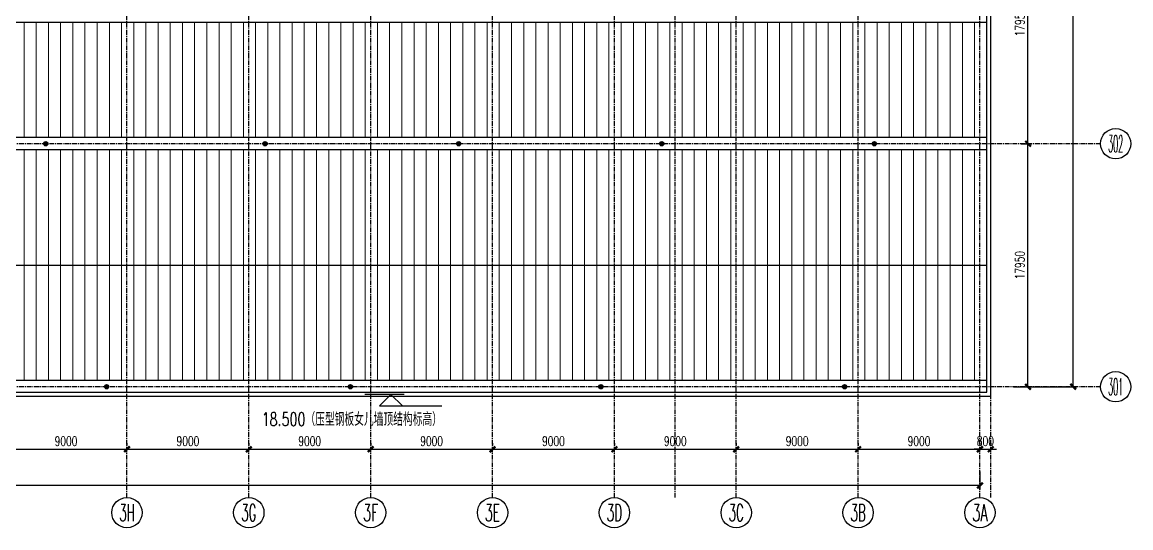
# Model space of a CAD drawing. Extents: x -599358 to 2865263, y -1062760 to 486533.
# Drawn here: x 2225619 to 2307503, y -889970 to -852625 of the extents above; entities that cross this region are included whole.
import ezdxf
from ezdxf.enums import TextEntityAlignment as Align

# ---------------------------------------------------------------- set-up
doc = ezdxf.new("R2010")
doc.units = 0
doc.linetypes.add('CENTER', pattern=[2, 1.25, -0.25, 0.25, -0.25])
for name, color, linetype in [('3符号', 173, 'Continuous'), ('A-LIN-V', 9, 'Continuous'), ('A-SFCE', 30, 'Continuous'), ('DIM', 173, 'Continuous'), ('DOTE', 1, 'CENTER'), ('文本', 4, 'Continuous'), ('虹吸雨水斗', 6, 'Continuous')]:
    doc.layers.add(name, color=color, linetype=linetype)
doc.layers.add('底板111', color=5, linetype='Continuous', lineweight=13)
doc.styles.add('_TCH_AXIS', font='COMPLEX', dxfattribs={"bigfont": 'GBCBIG'})
doc.styles.add('DHTEXT-1', font='romans.shx', dxfattribs={"width": 0.7, "bigfont": 'chinese.shx'})
doc.styles.add('卓越符号', font='ROMANS.shx', dxfattribs={"width": 0.7, "bigfont": 'CHINESE.shx'})
doc.dimstyles.new('ZN280', dxfattribs={"dimscale": 280, "dimtxt": 2.5, "dimasz": 1.5, "dimexe": 1, "dimexo": 2, "dimgap": 0.9, "dimtad": 1, "dimdec": 0, "dimdsep": 46, "dimtxsty": 'DHTEXT-1', "dimblk": 'ARCHTICK', "dimcen": 2.5, "dimclrd": 173, "dimclre": 173, "dimclrt": 7, "dimazin": 2, "dimtfac": 1, "dimtdec": 0, "dimtix": 1, "dimtmove": 2, "dimatfit": 3, "dimfxl": 0, "dimarcsym": 0})

# ---------------------------------------------------------------- blocks, each defined once
blk = doc.blocks.new('卓越-轴号')
blk.add_circle((0, 0), 4)
at = {"color": 0, "style": '_TCH_AXIS', "width": 1.041667, "flags": 8}
blk.add_attdef('A', text='', height=4.48, dxfattribs=at).set_placement((-2, -2.24), (2, -2.24), align=Align.FIT)
blk = doc.blocks.new('*U613')
at = {"ltscale": 10}
blk.add_line((3.48, 0), (-6.85, 0), dxfattribs=at)
blk.add_lwpolyline([(3, -3), (0, 0), (-3, -3), (13.45, -3)])
at = {"color": 0, "style": '卓越符号', "width": 0.7, "flags": 8}
blk.add_attdef('±0.000', text='', height=3.5, dxfattribs=at).set_placement((13.45, -7.85), align=Align.RIGHT)
blk = doc.blocks.new('“奔腾”虹吸雨水斗')
at = {"layer": '虹吸雨水斗', "lineweight": 25}
for p, q in [((946944, 86685), (947028, 86658)), ((947028, 86641), (946944, 86614)), ((947032, 86673), (946946, 86692)), ((946946, 86607), (947032, 86625)), ((946982, 86753), (947040, 86688)), ((947040, 86611), (946982, 86546)), ((947052, 86699), (946987, 86758)), ((946987, 86541), (947052, 86600)), ((947048, 86793), (947066, 86707)), ((947066, 86592), (947048, 86506)), ((947082, 86711), (947055, 86795)), ((947055, 86504), (947082, 86587)), ((947125, 86795), (947098, 86711)), ((947098, 86587), (947125, 86504)), ((947114, 86707), (947132, 86793)), ((947132, 86506), (947114, 86592)), ((947194, 86758), (947128, 86699)), ((947128, 86600), (947194, 86541)), ((947140, 86688), (947199, 86753)), ((947199, 86546), (947140, 86611)), ((947234, 86692), (947148, 86673)), ((947148, 86625), (947234, 86607)), ((947152, 86658), (947236, 86685)), ((947236, 86614), (947152, 86641))]:
    blk.add_line(p, q, dxfattribs=at)
for radius in [150, 47.6]:
    blk.add_circle((947090, 86649), radius, dxfattribs=at)
for centre, start, end in [((947025, 86649), 291.63817, 68.36747), ((947034, 86682), 261.63817, 38.36747), ((947034, 86617), 321.63817, 98.36747), ((947057, 86706), 231.63817, 8.36747), ((947057, 86593), 351.63817, 128.36747), ((947090, 86715), 201.63817, 338.36747), ((947090, 86584), 21.63817, 158.36747), ((947123, 86706), 171.63817, 308.36747), ((947123, 86593), 51.63817, 188.36747), ((947147, 86682), 141.63817, 278.36747), ((947147, 86617), 81.63817, 218.36747), ((947155, 86649), 111.63817, 248.36747)]:
    blk.add_arc(centre, 8.82, start, end, dxfattribs=at)
blk = doc.blocks.new('_ArchTick')
at = {"color": 0, "linetype": 'ByBlock', "const_width": 0.4}
blk.add_lwpolyline([(-0.5, -0.5), (0.5, 0.5)], dxfattribs=at)
blk = doc.blocks.new('*D2051')
at = {"layer": 'Defpoints', "color": 0, "ltscale": 2800, "transparency": 16777216}
for p in [(2224359, -884283), (2233359, -884168), (2233359, -884283)]:
    blk.add_point(p, dxfattribs=at)
at = {"layer": 'DIM', "color": 173, "linetype": 'ByBlock', "lineweight": -2, "ltscale": 2800, "transparency": 16777216}
for p, q in [((2224359, -883723), (2224359, -883888)), ((2224359, -884168), (2233359, -884168)), ((2233359, -883723), (2233359, -883888))]:
    blk.add_line(p, q, dxfattribs=at)
at = {"layer": 'DIM', "color": 173, "lineweight": -2, "ltscale": 2800, "transparency": 16777216, "xscale": 420, "yscale": 420, "zscale": 420, "rotation": 180}
blk.add_blockref('_ArchTick', (2224359, -884168), dxfattribs=at)
at = {"layer": 'DIM', "color": 173, "lineweight": -2, "ltscale": 2800, "transparency": 16777216, "xscale": 420, "yscale": 420, "zscale": 420}
blk.add_blockref('_ArchTick', (2233359, -884168), dxfattribs=at)
at = {"layer": 'DIM', "color": 7, "ltscale": 2800, "transparency": 16777216, "insert": (2228859, -883566), "char_height": 700, "attachment_point": 5, "style": 'DHTEXT-1'}
blk.add_mtext('9000', dxfattribs=at)
blk = doc.blocks.new('*D2052')
at = {"layer": 'Defpoints', "color": 0, "ltscale": 2800, "transparency": 16777216}
for p in [(2233359, -884283), (2242359, -884168), (2242359, -884283)]:
    blk.add_point(p, dxfattribs=at)
at = {"layer": 'DIM', "color": 173, "linetype": 'ByBlock', "lineweight": -2, "ltscale": 2800, "transparency": 16777216}
for p, q in [((2233359, -883723), (2233359, -883888)), ((2233359, -884168), (2242359, -884168)), ((2242359, -883723), (2242359, -883888))]:
    blk.add_line(p, q, dxfattribs=at)
at = {"layer": 'DIM', "color": 173, "lineweight": -2, "ltscale": 2800, "transparency": 16777216, "xscale": 420, "yscale": 420, "zscale": 420, "rotation": 180}
blk.add_blockref('_ArchTick', (2233359, -884168), dxfattribs=at)
at = {"layer": 'DIM', "color": 173, "lineweight": -2, "ltscale": 2800, "transparency": 16777216, "xscale": 420, "yscale": 420, "zscale": 420}
blk.add_blockref('_ArchTick', (2242359, -884168), dxfattribs=at)
at = {"layer": 'DIM', "color": 7, "ltscale": 2800, "transparency": 16777216, "insert": (2237859, -883566), "char_height": 700, "attachment_point": 5, "style": 'DHTEXT-1'}
blk.add_mtext('9000', dxfattribs=at)
blk = doc.blocks.new('*D2053')
at = {"layer": 'Defpoints', "color": 0, "ltscale": 2800, "transparency": 16777216}
for p in [(2242359, -884283), (2251359, -884168), (2251359, -884283)]:
    blk.add_point(p, dxfattribs=at)
at = {"layer": 'DIM', "color": 173, "linetype": 'ByBlock', "lineweight": -2, "ltscale": 2800, "transparency": 16777216}
for p, q in [((2242359, -883723), (2242359, -883888)), ((2242359, -884168), (2251359, -884168)), ((2251359, -883723), (2251359, -883888))]:
    blk.add_line(p, q, dxfattribs=at)
at = {"layer": 'DIM', "color": 173, "lineweight": -2, "ltscale": 2800, "transparency": 16777216, "xscale": 420, "yscale": 420, "zscale": 420, "rotation": 180}
blk.add_blockref('_ArchTick', (2242359, -884168), dxfattribs=at)
at = {"layer": 'DIM', "color": 173, "lineweight": -2, "ltscale": 2800, "transparency": 16777216, "xscale": 420, "yscale": 420, "zscale": 420}
blk.add_blockref('_ArchTick', (2251359, -884168), dxfattribs=at)
at = {"layer": 'DIM', "color": 7, "ltscale": 2800, "transparency": 16777216, "insert": (2246859, -883566), "char_height": 700, "attachment_point": 5, "style": 'DHTEXT-1'}
blk.add_mtext('9000', dxfattribs=at)
blk = doc.blocks.new('*D2054')
at = {"layer": 'Defpoints', "color": 0, "ltscale": 2800, "transparency": 16777216}
for p in [(2251359, -884283), (2260359, -884168), (2260359, -884283)]:
    blk.add_point(p, dxfattribs=at)
at = {"layer": 'DIM', "color": 173, "linetype": 'ByBlock', "lineweight": -2, "ltscale": 2800, "transparency": 16777216}
for p, q in [((2251359, -883723), (2251359, -883888)), ((2251359, -884168), (2260359, -884168)), ((2260359, -883723), (2260359, -883888))]:
    blk.add_line(p, q, dxfattribs=at)
at = {"layer": 'DIM', "color": 173, "lineweight": -2, "ltscale": 2800, "transparency": 16777216, "xscale": 420, "yscale": 420, "zscale": 420, "rotation": 180}
blk.add_blockref('_ArchTick', (2251359, -884168), dxfattribs=at)
at = {"layer": 'DIM', "color": 173, "lineweight": -2, "ltscale": 2800, "transparency": 16777216, "xscale": 420, "yscale": 420, "zscale": 420}
blk.add_blockref('_ArchTick', (2260359, -884168), dxfattribs=at)
at = {"layer": 'DIM', "color": 7, "ltscale": 2800, "transparency": 16777216, "insert": (2255859, -883566), "char_height": 700, "attachment_point": 5, "style": 'DHTEXT-1'}
blk.add_mtext('9000', dxfattribs=at)
blk = doc.blocks.new('*D2055')
at = {"layer": 'Defpoints', "color": 0, "ltscale": 2800, "transparency": 16777216}
for p in [(2260359, -884283), (2269359, -884168), (2269359, -884283)]:
    blk.add_point(p, dxfattribs=at)
at = {"layer": 'DIM', "color": 173, "linetype": 'ByBlock', "lineweight": -2, "ltscale": 2800, "transparency": 16777216}
for p, q in [((2260359, -883723), (2260359, -883888)), ((2260359, -884168), (2269359, -884168)), ((2269359, -883723), (2269359, -883888))]:
    blk.add_line(p, q, dxfattribs=at)
at = {"layer": 'DIM', "color": 173, "lineweight": -2, "ltscale": 2800, "transparency": 16777216, "xscale": 420, "yscale": 420, "zscale": 420, "rotation": 180}
blk.add_blockref('_ArchTick', (2260359, -884168), dxfattribs=at)
at = {"layer": 'DIM', "color": 173, "lineweight": -2, "ltscale": 2800, "transparency": 16777216, "xscale": 420, "yscale": 420, "zscale": 420}
blk.add_blockref('_ArchTick', (2269359, -884168), dxfattribs=at)
at = {"layer": 'DIM', "color": 7, "ltscale": 2800, "transparency": 16777216, "insert": (2264859, -883566), "char_height": 700, "attachment_point": 5, "style": 'DHTEXT-1'}
blk.add_mtext('9000', dxfattribs=at)
blk = doc.blocks.new('*D2002')
at = {"layer": 'Defpoints', "color": 0, "ltscale": 2800, "transparency": 16777216}
for p in [(2269359, -884283), (2278359, -884168), (2278359, -884283)]:
    blk.add_point(p, dxfattribs=at)
at = {"layer": 'DIM', "color": 173, "linetype": 'ByBlock', "lineweight": -2, "ltscale": 2800, "transparency": 16777216}
for p, q in [((2269359, -883723), (2269359, -883888)), ((2269359, -884168), (2278359, -884168)), ((2278359, -883723), (2278359, -883888))]:
    blk.add_line(p, q, dxfattribs=at)
at = {"layer": 'DIM', "color": 173, "lineweight": -2, "ltscale": 2800, "transparency": 16777216, "xscale": 420, "yscale": 420, "zscale": 420, "rotation": 180}
blk.add_blockref('_ArchTick', (2269359, -884168), dxfattribs=at)
at = {"layer": 'DIM', "color": 173, "lineweight": -2, "ltscale": 2800, "transparency": 16777216, "xscale": 420, "yscale": 420, "zscale": 420}
blk.add_blockref('_ArchTick', (2278359, -884168), dxfattribs=at)
at = {"layer": 'DIM', "color": 7, "ltscale": 2800, "transparency": 16777216, "insert": (2273859, -883566), "char_height": 700, "attachment_point": 5, "style": 'DHTEXT-1'}
blk.add_mtext('9000', dxfattribs=at)
blk = doc.blocks.new('*D2003')
at = {"layer": 'Defpoints', "color": 0, "ltscale": 2800, "transparency": 16777216}
for p in [(2278359, -884283), (2287359, -884168), (2287359, -884283)]:
    blk.add_point(p, dxfattribs=at)
at = {"layer": 'DIM', "color": 173, "linetype": 'ByBlock', "lineweight": -2, "ltscale": 2800, "transparency": 16777216}
for p, q in [((2278359, -883723), (2278359, -883888)), ((2278359, -884168), (2287359, -884168)), ((2287359, -883723), (2287359, -883888))]:
    blk.add_line(p, q, dxfattribs=at)
at = {"layer": 'DIM', "color": 173, "lineweight": -2, "ltscale": 2800, "transparency": 16777216, "xscale": 420, "yscale": 420, "zscale": 420, "rotation": 180}
blk.add_blockref('_ArchTick', (2278359, -884168), dxfattribs=at)
at = {"layer": 'DIM', "color": 173, "lineweight": -2, "ltscale": 2800, "transparency": 16777216, "xscale": 420, "yscale": 420, "zscale": 420}
blk.add_blockref('_ArchTick', (2287359, -884168), dxfattribs=at)
at = {"layer": 'DIM', "color": 7, "ltscale": 2800, "transparency": 16777216, "insert": (2282859, -883566), "char_height": 700, "attachment_point": 5, "style": 'DHTEXT-1'}
blk.add_mtext('9000', dxfattribs=at)
blk = doc.blocks.new('*D2004')
at = {"layer": 'Defpoints', "color": 0, "ltscale": 2800, "transparency": 16777216}
for p in [(2287359, -884283), (2296359, -884168), (2296359, -884283)]:
    blk.add_point(p, dxfattribs=at)
at = {"layer": 'DIM', "color": 173, "linetype": 'ByBlock', "lineweight": -2, "ltscale": 2800, "transparency": 16777216}
for p, q in [((2287359, -883723), (2287359, -883888)), ((2287359, -884168), (2296359, -884168)), ((2296359, -883723), (2296359, -883888))]:
    blk.add_line(p, q, dxfattribs=at)
at = {"layer": 'DIM', "color": 173, "lineweight": -2, "ltscale": 2800, "transparency": 16777216, "xscale": 420, "yscale": 420, "zscale": 420, "rotation": 180}
blk.add_blockref('_ArchTick', (2287359, -884168), dxfattribs=at)
at = {"layer": 'DIM', "color": 173, "lineweight": -2, "ltscale": 2800, "transparency": 16777216, "xscale": 420, "yscale": 420, "zscale": 420}
blk.add_blockref('_ArchTick', (2296359, -884168), dxfattribs=at)
at = {"layer": 'DIM', "color": 7, "ltscale": 2800, "transparency": 16777216, "insert": (2291859, -883566), "char_height": 700, "attachment_point": 5, "style": 'DHTEXT-1'}
blk.add_mtext('9000', dxfattribs=at)
blk = doc.blocks.new('*D2005')
at = {"layer": 'Defpoints', "color": 0, "ltscale": 2800, "transparency": 16777216}
for p in [(2296359, -884283), (2297159, -884168), (2297159, -884283)]:
    blk.add_point(p, dxfattribs=at)
at = {"layer": 'DIM', "color": 173, "linetype": 'ByBlock', "lineweight": -2, "ltscale": 2800, "transparency": 16777216}
for p, q in [((2296359, -884168), (2295939, -884168)), ((2296359, -883723), (2296359, -883888)), ((2296359, -884168), (2297159, -884168)), ((2297159, -883723), (2297159, -883888)), ((2297159, -884168), (2297579, -884168))]:
    blk.add_line(p, q, dxfattribs=at)
at = {"layer": 'DIM', "color": 173, "lineweight": -2, "ltscale": 2800, "transparency": 16777216, "xscale": 420, "yscale": 420, "zscale": 420}
blk.add_blockref('_ArchTick', (2296359, -884168), dxfattribs=at)
at = {"layer": 'DIM', "color": 173, "lineweight": -2, "ltscale": 2800, "transparency": 16777216, "xscale": 420, "yscale": 420, "zscale": 420, "rotation": 180}
blk.add_blockref('_ArchTick', (2297159, -884168), dxfattribs=at)
at = {"layer": 'DIM', "color": 7, "ltscale": 2800, "transparency": 16777216, "insert": (2296759, -883566), "char_height": 700, "attachment_point": 5, "style": 'DHTEXT-1'}
blk.add_mtext('800', dxfattribs=at)
blk = doc.blocks.new('*D2006')
at = {"layer": 'Defpoints', "color": 0, "ltscale": 2800, "transparency": 16777216}
for p in [(2112359, -885239), (2296359, -885239), (2112359, -886850)]:
    blk.add_point(p, dxfattribs=at)
at = {"layer": 'DIM', "color": 173, "linetype": 'ByBlock', "lineweight": -2, "ltscale": 2800, "transparency": 16777216}
for p, q in [((2112359, -885799), (2112359, -887130)), ((2296359, -885799), (2296359, -887130)), ((2296359, -886850), (2112359, -886850))]:
    blk.add_line(p, q, dxfattribs=at)
at = {"layer": 'DIM', "color": 173, "lineweight": -2, "ltscale": 2800, "transparency": 16777216, "xscale": 420, "yscale": 420, "zscale": 420, "rotation": 180}
blk.add_blockref('_ArchTick', (2112359, -886850), dxfattribs=at)
at = {"layer": 'DIM', "color": 173, "lineweight": -2, "ltscale": 2800, "transparency": 16777216, "xscale": 420, "yscale": 420, "zscale": 420}
blk.add_blockref('_ArchTick', (2296359, -886850), dxfattribs=at)
at = {"layer": 'DIM', "color": 7, "ltscale": 2800, "transparency": 16777216, "insert": (2204359, -886248), "char_height": 700, "attachment_point": 5, "style": 'DHTEXT-1'}
blk.add_mtext('184000', dxfattribs=at)
blk = doc.blocks.new('*D2035')
at = {"layer": 'Defpoints', "color": 0, "ltscale": 2800, "transparency": 16777216}
for p in [(2298854, -861600), (2299908, -861600), (2298854, -879550)]:
    blk.add_point(p, dxfattribs=at)
at = {"layer": 'DIM', "color": 173, "linetype": 'ByBlock', "lineweight": -2, "ltscale": 2800, "transparency": 16777216}
for p, q in [((2299414, -861600), (2300188, -861600)), ((2299908, -879550), (2299908, -861600)), ((2299414, -879550), (2300188, -879550))]:
    blk.add_line(p, q, dxfattribs=at)
at = {"layer": 'DIM', "color": 173, "lineweight": -2, "ltscale": 2800, "transparency": 16777216, "xscale": 420, "yscale": 420, "zscale": 420}
for p, rotation in [((2299908, -861600), 90), ((2299908, -879550), 270)]:
    blk.add_blockref('_ArchTick', p, dxfattribs=dict(at, rotation=rotation))
at = {"layer": 'DIM', "color": 7, "ltscale": 2800, "transparency": 16777216, "insert": (2299306, -870575), "char_height": 700, "attachment_point": 5, "rotation": 90, "style": 'DHTEXT-1'}
blk.add_mtext('17950', dxfattribs=at)
blk = doc.blocks.new('*D2036')
at = {"layer": 'Defpoints', "color": 0, "ltscale": 2800, "transparency": 16777216}
for p in [(2299908, -843650), (2299908, -843650), (2298854, -861600)]:
    blk.add_point(p, dxfattribs=at)
at = {"layer": 'DIM', "color": 173, "linetype": 'ByBlock', "lineweight": -2, "ltscale": 2800, "transparency": 16777216}
for p, q in [((2299908, -861600), (2299908, -843650)), ((2300468, -843650), (2300188, -843650)), ((2299414, -861600), (2300188, -861600))]:
    blk.add_line(p, q, dxfattribs=at)
at = {"layer": 'DIM', "color": 173, "lineweight": -2, "ltscale": 2800, "transparency": 16777216, "xscale": 420, "yscale": 420, "zscale": 420}
for p, rotation in [((2299908, -843650), 90), ((2299908, -861600), 270)]:
    blk.add_blockref('_ArchTick', p, dxfattribs=dict(at, rotation=rotation))
at = {"layer": 'DIM', "color": 7, "ltscale": 2800, "transparency": 16777216, "insert": (2299306, -852625), "char_height": 700, "attachment_point": 5, "rotation": 90, "style": 'DHTEXT-1'}
blk.add_mtext('17950', dxfattribs=at)
blk = doc.blocks.new('*D2001')
at = {"layer": 'Defpoints', "color": 0, "ltscale": 2800, "transparency": 16777216}
for p in [(2298273, -807750), (2303246, -807750), (2298273, -879550)]:
    blk.add_point(p, dxfattribs=at)
at = {"layer": 'DIM', "color": 173, "linetype": 'ByBlock', "lineweight": -2, "ltscale": 2800, "transparency": 16777216}
for p, q in [((2298833, -807750), (2303526, -807750)), ((2303246, -879550), (2303246, -807750)), ((2298833, -879550), (2303526, -879550))]:
    blk.add_line(p, q, dxfattribs=at)
at = {"layer": 'DIM', "color": 173, "lineweight": -2, "ltscale": 2800, "transparency": 16777216, "xscale": 420, "yscale": 420, "zscale": 420}
for p, rotation in [((2303246, -807750), 90), ((2303246, -879550), 270)]:
    blk.add_blockref('_ArchTick', p, dxfattribs=dict(at, rotation=rotation))
at = {"layer": 'DIM', "color": 7, "ltscale": 2800, "transparency": 16777216, "insert": (2302644, -843650), "char_height": 700, "attachment_point": 5, "rotation": 90, "style": 'DHTEXT-1'}
blk.add_mtext('71800', dxfattribs=at)

msp = doc.modelspace()

# ---------------------------------------------------------------- linework, layer by layer
at = {"layer": 'A-LIN-V'}
for points in [[(2296859.2, -861150), (2112490, -861150)], [(2296859.2, -862050), (2112059.2, -862050)], [(2296859.2, -879100), (2111759.2, -879100)]]:
    msp.add_lwpolyline(points, dxfattribs=at)
at = {"layer": 'A-SFCE'}
for points in [[(2297159.2, -880250), (2297159.2, -807050), (2128992.1, -807050), (2111459.2, -861086.7), (2111459.2, -862100), (2112059.2, -862100)], [(2111759.2, -863900), (2111759.2, -879950), (2296859.2, -879950), (2296859.2, -807350), (2129210.2, -807350), (2111759.2, -861134.1), (2111759.2, -861800), (2112059.2, -861800)], [(2114520.1, -852625), (2296859.2, -852625)], [(2112059.2, -863600), (2111459.2, -863600), (2111459.2, -880250), (2297159.2, -880250)], [(2111759.2, -870575), (2296859.2, -870575)]]:
    msp.add_lwpolyline(points, dxfattribs=at)
at = {"layer": 'DOTE', "ltscale": 280}
for p, q in [((2233359.2, -887730), (2233359.2, -801515)), ((2242359.2, -887730), (2242359.2, -801515)), ((2251359.2, -887730), (2251359.2, -801515)), ((2260359.2, -887730), (2260359.2, -801515)), ((2269359.2, -887730), (2269359.2, -801515)), ((2273859.2, -887730), (2273859.2, -801515)), ((2278359.2, -887730), (2278359.2, -801515)), ((2287359.2, -887730), (2287359.2, -801515)), ((2296359.2, -887730), (2296359.2, -801515)), ((2297159.2, -887730), (2297159.2, -801178.8)), ((2305263.4, -861600), (2104903.4, -861600)), ((2305263.4, -879550), (2104903.4, -879550))]:
    msp.add_line(p, q, dxfattribs=at)
at = {"layer": '底板111', "ltscale": 2500}
for p, q in [((2225759.2, -852625), (2225759.2, -861150)), ((2226659.2, -852625), (2226659.2, -861150)), ((2227559.2, -852625), (2227559.2, -861150)), ((2228459.2, -852625), (2228459.2, -861150)), ((2229359.2, -852625), (2229359.2, -861150)), ((2230259.2, -852625), (2230259.2, -861150)), ((2231159.2, -852625), (2231159.2, -861150)), ((2232059.2, -852625), (2232059.2, -861150)), ((2232959.2, -852625), (2232959.2, -861150)), ((2233859.2, -852625), (2233859.2, -861150)), ((2234759.2, -852625), (2234759.2, -861150)), ((2235659.2, -852625), (2235659.2, -861150)), ((2236559.2, -852625), (2236559.2, -861150)), ((2237459.2, -852625), (2237459.2, -861150)), ((2238359.2, -852625), (2238359.2, -861150)), ((2239259.2, -852625), (2239259.2, -861150)), ((2240159.2, -852625), (2240159.2, -861150)), ((2241059.2, -852625), (2241059.2, -861150)), ((2241959.2, -852625), (2241959.2, -861150)), ((2242859.2, -852625), (2242859.2, -861150)), ((2243759.2, -852625), (2243759.2, -861150)), ((2244659.2, -852625), (2244659.2, -861150)), ((2245559.2, -852625), (2245559.2, -861150)), ((2246459.2, -852625), (2246459.2, -861150)), ((2247359.2, -852625), (2247359.2, -861150)), ((2248259.2, -852625), (2248259.2, -861150)), ((2249159.2, -852625), (2249159.2, -861150)), ((2250059.2, -852625), (2250059.2, -861150)), ((2250959.2, -852625), (2250959.2, -861150)), ((2251859.2, -852625), (2251859.2, -861150)), ((2252759.2, -852625), (2252759.2, -861150)), ((2253659.2, -852625), (2253659.2, -861150)), ((2254559.2, -852625), (2254559.2, -861150)), ((2255459.2, -852625), (2255459.2, -861150)), ((2256359.2, -852625), (2256359.2, -861150)), ((2257259.2, -852625), (2257259.2, -861150)), ((2258159.2, -852625), (2258159.2, -861150)), ((2259059.2, -852625), (2259059.2, -861150)), ((2259959.2, -852625), (2259959.2, -861150)), ((2260859.2, -852625), (2260859.2, -861150)), ((2261759.2, -852625), (2261759.2, -861150)), ((2262659.2, -852625), (2262659.2, -861150)), ((2263559.2, -852625), (2263559.2, -861150)), ((2264459.2, -852625), (2264459.2, -861150)), ((2265359.2, -852625), (2265359.2, -861150)), ((2266259.2, -852625), (2266259.2, -861150)), ((2267159.2, -852625), (2267159.2, -861150)), ((2268059.2, -852625), (2268059.2, -861150)), ((2268959.2, -852625), (2268959.2, -861150)), ((2269859.2, -852625), (2269859.2, -861150)), ((2270759.2, -852625), (2270759.2, -861150)), ((2271659.2, -852625), (2271659.2, -861150)), ((2272559.2, -852625), (2272559.2, -861150)), ((2273459.2, -852625), (2273459.2, -861150)), ((2274359.2, -852625), (2274359.2, -861150)), ((2275259.2, -852625), (2275259.2, -861150)), ((2276159.2, -852625), (2276159.2, -861150)), ((2277059.2, -852625), (2277059.2, -861150)), ((2277959.2, -852625), (2277959.2, -861150)), ((2278859.2, -852625), (2278859.2, -861150)), ((2279759.2, -852625), (2279759.2, -861150)), ((2280659.2, -852625), (2280659.2, -861150)), ((2281559.2, -852625), (2281559.2, -861150)), ((2282459.2, -852625), (2282459.2, -861150)), ((2283359.2, -852625), (2283359.2, -861150)), ((2284259.2, -852625), (2284259.2, -861150)), ((2285159.2, -852625), (2285159.2, -861150)), ((2286059.2, -852625), (2286059.2, -861150)), ((2286959.2, -852625), (2286959.2, -861150)), ((2287859.2, -852625), (2287859.2, -861150)), ((2288759.2, -852625), (2288759.2, -861150)), ((2289659.2, -852625), (2289659.2, -861150)), ((2290559.2, -852625), (2290559.2, -861150)), ((2291459.2, -852625), (2291459.2, -861150)), ((2292359.2, -852625), (2292359.2, -861150)), ((2293259.2, -852625), (2293259.2, -861150)), ((2294159.2, -852625), (2294159.2, -861150)), ((2295059.2, -852625), (2295059.2, -861150)), ((2295959.2, -852625), (2295959.2, -861150)), ((2296859.2, -852625), (2296859.2, -861150)), ((2225759.2, -870575), (2225759.2, -862050)), ((2226659.2, -870575), (2226659.2, -862050)), ((2227559.2, -870575), (2227559.2, -862050)), ((2228459.2, -870575), (2228459.2, -862050)), ((2229359.2, -870575), (2229359.2, -862050)), ((2230259.2, -870575), (2230259.2, -862050)), ((2231159.2, -870575), (2231159.2, -862050)), ((2232059.2, -870575), (2232059.2, -862050)), ((2232959.2, -870575), (2232959.2, -862050)), ((2233859.2, -870575), (2233859.2, -862050)), ((2234759.2, -870575), (2234759.2, -862050)), ((2235659.2, -870575), (2235659.2, -862050)), ((2236559.2, -870575), (2236559.2, -862050)), ((2237459.2, -870575), (2237459.2, -862050)), ((2238359.2, -870575), (2238359.2, -862050)), ((2239259.2, -870575), (2239259.2, -862050)), ((2240159.2, -870575), (2240159.2, -862050)), ((2241059.2, -870575), (2241059.2, -862050)), ((2241959.2, -870575), (2241959.2, -862050)), ((2242859.2, -870575), (2242859.2, -862050)), ((2243759.2, -870575), (2243759.2, -862050)), ((2244659.2, -870575), (2244659.2, -862050)), ((2245559.2, -870575), (2245559.2, -862050)), ((2246459.2, -870575), (2246459.2, -862050)), ((2247359.2, -870575), (2247359.2, -862050)), ((2248259.2, -870575), (2248259.2, -862050)), ((2249159.2, -870575), (2249159.2, -862050)), ((2250059.2, -870575), (2250059.2, -862050)), ((2250959.2, -870575), (2250959.2, -862050)), ((2251859.2, -870575), (2251859.2, -862050)), ((2252759.2, -870575), (2252759.2, -862050)), ((2253659.2, -870575), (2253659.2, -862050)), ((2254559.2, -870575), (2254559.2, -862050)), ((2255459.2, -870575), (2255459.2, -862050)), ((2256359.2, -870575), (2256359.2, -862050)), ((2257259.2, -870575), (2257259.2, -862050)), ((2258159.2, -870575), (2258159.2, -862050)), ((2259059.2, -870575), (2259059.2, -862050)), ((2259959.2, -870575), (2259959.2, -862050)), ((2260859.2, -870575), (2260859.2, -862050)), ((2261759.2, -870575), (2261759.2, -862050)), ((2262659.2, -870575), (2262659.2, -862050)), ((2263559.2, -870575), (2263559.2, -862050)), ((2264459.2, -870575), (2264459.2, -862050)), ((2265359.2, -870575), (2265359.2, -862050)), ((2266259.2, -870575), (2266259.2, -862050)), ((2267159.2, -870575), (2267159.2, -862050)), ((2268059.2, -870575), (2268059.2, -862050)), ((2268959.2, -870575), (2268959.2, -862050)), ((2269859.2, -870575), (2269859.2, -862050)), ((2270759.2, -870575), (2270759.2, -862050)), ((2271659.2, -870575), (2271659.2, -862050)), ((2272559.2, -870575), (2272559.2, -862050)), ((2273459.2, -870575), (2273459.2, -862050)), ((2274359.2, -870575), (2274359.2, -862050)), ((2275259.2, -870575), (2275259.2, -862050)), ((2276159.2, -870575), (2276159.2, -862050)), ((2277059.2, -870575), (2277059.2, -862050)), ((2277959.2, -870575), (2277959.2, -862050)), ((2278859.2, -870575), (2278859.2, -862050)), ((2279759.2, -870575), (2279759.2, -862050)), ((2280659.2, -870575), (2280659.2, -862050)), ((2281559.2, -870575), (2281559.2, -862050)), ((2282459.2, -870575), (2282459.2, -862050)), ((2283359.2, -870575), (2283359.2, -862050)), ((2284259.2, -870575), (2284259.2, -862050)), ((2285159.2, -870575), (2285159.2, -862050)), ((2286059.2, -870575), (2286059.2, -862050)), ((2286959.2, -870575), (2286959.2, -862050)), ((2287859.2, -870575), (2287859.2, -862050)), ((2288759.2, -870575), (2288759.2, -862050)), ((2289659.2, -870575), (2289659.2, -862050)), ((2290559.2, -870575), (2290559.2, -862050)), ((2291459.2, -870575), (2291459.2, -862050)), ((2292359.2, -870575), (2292359.2, -862050)), ((2293259.2, -870575), (2293259.2, -862050)), ((2294159.2, -870575), (2294159.2, -862050)), ((2295059.2, -870575), (2295059.2, -862050)), ((2295959.2, -870575), (2295959.2, -862050)), ((2296859.2, -870575), (2296859.2, -862050)), ((2225759.2, -870575), (2225759.2, -879100)), ((2226659.2, -870575), (2226659.2, -879100)), ((2227559.2, -870575), (2227559.2, -879100)), ((2228459.2, -870575), (2228459.2, -879100)), ((2229359.2, -870575), (2229359.2, -879100)), ((2230259.2, -870575), (2230259.2, -879100)), ((2231159.2, -870575), (2231159.2, -879100)), ((2232059.2, -870575), (2232059.2, -879100)), ((2232959.2, -870575), (2232959.2, -879100)), ((2233859.2, -870575), (2233859.2, -879100)), ((2234759.2, -870575), (2234759.2, -879100)), ((2235659.2, -870575), (2235659.2, -879100)), ((2236559.2, -870575), (2236559.2, -879100)), ((2237459.2, -870575), (2237459.2, -879100)), ((2238359.2, -870575), (2238359.2, -879100)), ((2239259.2, -870575), (2239259.2, -879100)), ((2240159.2, -870575), (2240159.2, -879100)), ((2241059.2, -870575), (2241059.2, -879100)), ((2241959.2, -870575), (2241959.2, -879100)), ((2242859.2, -870575), (2242859.2, -879100)), ((2243759.2, -870575), (2243759.2, -879100)), ((2244659.2, -870575), (2244659.2, -879100)), ((2245559.2, -870575), (2245559.2, -879100)), ((2246459.2, -870575), (2246459.2, -879100)), ((2247359.2, -870575), (2247359.2, -879100)), ((2248259.2, -870575), (2248259.2, -879100)), ((2249159.2, -870575), (2249159.2, -879100)), ((2250059.2, -870575), (2250059.2, -879100)), ((2250959.2, -870575), (2250959.2, -879100)), ((2251859.2, -870575), (2251859.2, -879100)), ((2252759.2, -870575), (2252759.2, -879100)), ((2253659.2, -870575), (2253659.2, -879100)), ((2254559.2, -870575), (2254559.2, -879100)), ((2255459.2, -870575), (2255459.2, -879100)), ((2256359.2, -870575), (2256359.2, -879100)), ((2257259.2, -870575), (2257259.2, -879100)), ((2258159.2, -870575), (2258159.2, -879100)), ((2259059.2, -870575), (2259059.2, -879100)), ((2259959.2, -870575), (2259959.2, -879100)), ((2260859.2, -870575), (2260859.2, -879100)), ((2261759.2, -870575), (2261759.2, -879100)), ((2262659.2, -870575), (2262659.2, -879100)), ((2263559.2, -870575), (2263559.2, -879100)), ((2264459.2, -870575), (2264459.2, -879100)), ((2265359.2, -870575), (2265359.2, -879100)), ((2266259.2, -870575), (2266259.2, -879100)), ((2267159.2, -870575), (2267159.2, -879100)), ((2268059.2, -870575), (2268059.2, -879100)), ((2268959.2, -870575), (2268959.2, -879100)), ((2269859.2, -870575), (2269859.2, -879100)), ((2270759.2, -870575), (2270759.2, -879100)), ((2271659.2, -870575), (2271659.2, -879100)), ((2272559.2, -870575), (2272559.2, -879100)), ((2273459.2, -870575), (2273459.2, -879100)), ((2274359.2, -870575), (2274359.2, -879100)), ((2275259.2, -870575), (2275259.2, -879100)), ((2276159.2, -870575), (2276159.2, -879100)), ((2277059.2, -870575), (2277059.2, -879100)), ((2277959.2, -870575), (2277959.2, -879100)), ((2278859.2, -870575), (2278859.2, -879100)), ((2279759.2, -870575), (2279759.2, -879100)), ((2280659.2, -870575), (2280659.2, -879100)), ((2281559.2, -870575), (2281559.2, -879100)), ((2282459.2, -870575), (2282459.2, -879100)), ((2283359.2, -870575), (2283359.2, -879100)), ((2284259.2, -870575), (2284259.2, -879100)), ((2285159.2, -870575), (2285159.2, -879100)), ((2286059.2, -870575), (2286059.2, -879100)), ((2286959.2, -870575), (2286959.2, -879100)), ((2287859.2, -870575), (2287859.2, -879100)), ((2288759.2, -870575), (2288759.2, -879100)), ((2289659.2, -870575), (2289659.2, -879100)), ((2290559.2, -870575), (2290559.2, -879100)), ((2291459.2, -870575), (2291459.2, -879100)), ((2292359.2, -870575), (2292359.2, -879100)), ((2293259.2, -870575), (2293259.2, -879100)), ((2294159.2, -870575), (2294159.2, -879100)), ((2295059.2, -870575), (2295059.2, -879100)), ((2295959.2, -870575), (2295959.2, -879100)), ((2296859.2, -870575), (2296859.2, -879100))]:
    msp.add_line(p, q, dxfattribs=at)

# ---------------------------------------------------------------- block references
at = {"layer": '3符号', "color": 7}
ref = msp.add_blockref('卓越-轴号', (2306383.4, -861600), dxfattribs=dict(at, xscale=280, yscale=280, zscale=280))
ref.add_attrib('A', '302', dxfattribs={"layer": '0', "color": 0, "height": 1254.4, "style": '_TCH_AXIS', "width": 0.353774}).set_placement((2305823.4, -862227.2), (2306943.4, -862227.2), align=Align.FIT)
ref = msp.add_blockref('卓越-轴号', (2306383.4, -879550), dxfattribs=dict(at, xscale=280, yscale=280, zscale=280))
ref.add_attrib('A', '301', dxfattribs={"layer": '0', "color": 0, "height": 1254.4, "style": '_TCH_AXIS', "width": 0.390625}).set_placement((2305823.4, -880177.2), (2306943.4, -880177.2), align=Align.FIT)
ref = msp.add_blockref('*U613', (2252858, -880122.1), dxfattribs=dict(at, xscale=280, yscale=280, zscale=280))
ref.add_attrib('±0.000', '18.500（压型钢板女儿墙顶结构标高）', dxfattribs={"layer": '0', "color": 0, "height": 980, "style": '卓越符号', "width": 0.7}).set_placement((2256624, -882443.9), align=Align.RIGHT)
ref = msp.add_blockref('卓越-轴号', (2233359.2, -888850), dxfattribs=dict(at, xscale=280, yscale=280, zscale=280))
ref.add_attrib('A', '3H', dxfattribs={"layer": '0', "color": 0, "height": 1254.4, "style": '_TCH_AXIS', "width": 0.480769}).set_placement((2232799.2, -889477.2), (2233919.2, -889477.2), align=Align.FIT)
ref = msp.add_blockref('卓越-轴号', (2242359.2, -888850), dxfattribs=dict(at, xscale=280, yscale=280, zscale=280))
ref.add_attrib('A', '3G', dxfattribs={"layer": '0', "color": 0, "height": 1254.4, "style": '_TCH_AXIS', "width": 0.506757}).set_placement((2241799.2, -889477.2), (2242919.2, -889477.2), align=Align.FIT)
ref = msp.add_blockref('卓越-轴号', (2251359.2, -888850), dxfattribs=dict(at, xscale=280, yscale=280, zscale=280))
ref.add_attrib('A', '3F', dxfattribs={"layer": '0', "color": 0, "height": 1254.4, "style": '_TCH_AXIS', "width": 0.535714}).set_placement((2250799.2, -889477.2), (2251919.2, -889477.2), align=Align.FIT)
ref = msp.add_blockref('卓越-轴号', (2260359.2, -888850), dxfattribs=dict(at, xscale=280, yscale=280, zscale=280))
ref.add_attrib('A', '3E', dxfattribs={"layer": '0', "color": 0, "height": 1254.4, "style": '_TCH_AXIS', "width": 0.535714}).set_placement((2259799.2, -889477.2), (2260919.2, -889477.2), align=Align.FIT)
ref = msp.add_blockref('卓越-轴号', (2269359.2, -888850), dxfattribs=dict(at, xscale=280, yscale=280, zscale=280))
ref.add_attrib('A', '3D', dxfattribs={"layer": '0', "color": 0, "height": 1254.4, "style": '_TCH_AXIS', "width": 0.520833}).set_placement((2268799.2, -889477.2), (2269919.2, -889477.2), align=Align.FIT)
ref = msp.add_blockref('卓越-轴号', (2278359.2, -888850), dxfattribs=dict(at, xscale=280, yscale=280, zscale=280))
ref.add_attrib('A', '3C', dxfattribs={"layer": '0', "color": 0, "height": 1254.4, "style": '_TCH_AXIS', "width": 0.551471}).set_placement((2277799.2, -889477.2), (2278919.2, -889477.2), align=Align.FIT)
ref = msp.add_blockref('卓越-轴号', (2287359.2, -888850), dxfattribs=dict(at, xscale=280, yscale=280, zscale=280))
ref.add_attrib('A', '3B', dxfattribs={"layer": '0', "color": 0, "height": 1254.4, "style": '_TCH_AXIS', "width": 0.520833}).set_placement((2286799.2, -889477.2), (2287919.2, -889477.2), align=Align.FIT)
ref = msp.add_blockref('卓越-轴号', (2296359.2, -888850), dxfattribs=dict(at, xscale=280, yscale=280, zscale=280))
ref.add_attrib('A', '3A', dxfattribs={"layer": '0', "color": 0, "height": 1254.4, "style": '_TCH_AXIS', "width": 0.506757}).set_placement((2295799.2, -889477.2), (2296919.2, -889477.2), align=Align.FIT)
at = {"layer": '文本', "xscale": 1.061320754715, "yscale": 1.061320754715, "zscale": 1.061320754715}
for p in [(1222192.9, -953562.8), (1238392.9, -953562.8), (1252692.9, -953562.8), (1267692.9, -953562.8), (1283392.9, -953562.8), (1226692.9, -971512.8), (1244692.9, -971512.8), (1263192.9, -971512.8), (1281192.9, -971512.8)]:
    msp.add_blockref('“奔腾”虹吸雨水斗', p, dxfattribs=at)

# ---------------------------------------------------------------- dimensions: what is measured, and where the dimension line sits
at = {"layer": 'DIM', "ltscale": 2800}
for p1, p2, distance, picture, middle in [((2298273.1, -879550), (2298273.1, -807750), -4972.9, '*D2001', (2302644, -843650)), ((2298853.8, -879550), (2298853.8, -861600), -1053.8, '*D2035', (2299305.6, -870575)), ((2296359.2, -885239), (2112359.2, -885239), 1611.1, '*D2006', (2204359.2, -886248.1))]:
    dim = msp.add_aligned_dim(p1=p1, p2=p2, distance=distance, dimstyle='ZN280', dxfattribs=at)
    dim.commit()
    dim.dimension.update_dxf_attribs({"geometry": picture, "text_midpoint": middle})
for base, p1, p2, angle, picture, middle in [((2299907.6, -843650), (2298853.8, -861600), (2299907.6, -843650), 270, '*D2036', (2299305.6, -852625)), ((2233359.2, -884168.1), (2224359.2, -884283.1), (2233359.2, -884283.1), 180, '*D2051', (2228859.2, -883566.1)), ((2242359.2, -884168.1), (2233359.2, -884283.1), (2242359.2, -884283.1), 180, '*D2052', (2237859.2, -883566.1)), ((2251359.2, -884168.1), (2242359.2, -884283.1), (2251359.2, -884283.1), 180, '*D2053', (2246859.2, -883566.1)), ((2260359.2, -884168.1), (2251359.2, -884283.1), (2260359.2, -884283.1), 180, '*D2054', (2255859.2, -883566.1)), ((2269359.2, -884168.1), (2260359.2, -884283.1), (2269359.2, -884283.1), 180, '*D2055', (2264859.2, -883566.1)), ((2278359.2, -884168.1), (2269359.2, -884283.1), (2278359.2, -884283.1), 180, '*D2002', (2273859.2, -883566.1)), ((2287359.2, -884168.1), (2278359.2, -884283.1), (2287359.2, -884283.1), 180, '*D2003', (2282859.2, -883566.1)), ((2296359.2, -884168.1), (2287359.2, -884283.1), (2296359.2, -884283.1), 180, '*D2004', (2291859.2, -883566.1)), ((2297159.2, -884168.1), (2296359.2, -884283.1), (2297159.2, -884283.1), 180, '*D2005', (2296759.2, -883566.1))]:
    dim = msp.add_linear_dim(base=base, p1=p1, p2=p2, angle=angle, dimstyle='ZN280', dxfattribs=at)
    dim.commit()
    dim.dimension.update_dxf_attribs({"geometry": picture, "text_midpoint": middle})

doc.saveas('drawing.dxf')
